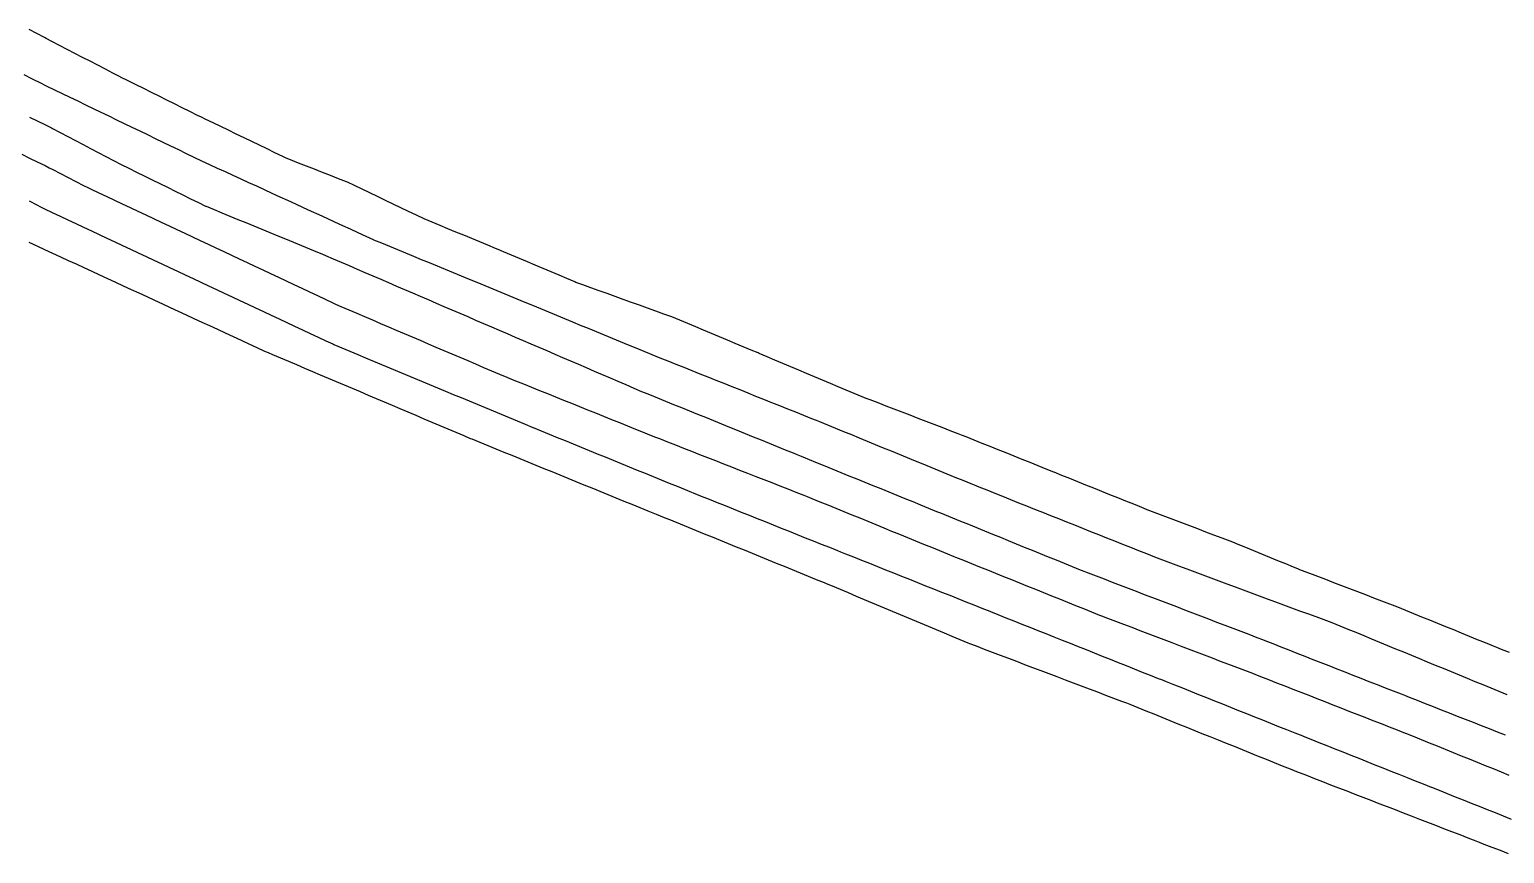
# Model space of a CAD drawing. Extents: x 6451167 to 6455043, y 1871096 to 1873438.
# Drawn here: x 6453105.2 to 6453547.7, y 1871560.5 to 1871807.7 of the extents above; entities that cross this region are included whole.
import ezdxf

# ---------------------------------------------------------------- set-up
doc = ezdxf.new("R2010")
doc.units = 0
doc.header["$LTSCALE"] = 100
doc.header["$MEASUREMENT"] = 0
doc.layers.add('seg003', color=1, linetype='CONTINUOUS')

msp = doc.modelspace()

# ---------------------------------------------------------------- linework, layer by layer
at = {"layer": 'seg003'}
for points in [[(6453549.19, 1871620.8), (6453546.79, 1871621.75), (6453545.41, 1871622.3), (6453544.4, 1871622.71), (6453542.01, 1871623.68), (6453539.62, 1871624.65), (6453537.24, 1871625.62), (6453534.85, 1871626.59), (6453532.46, 1871627.57), (6453530.07, 1871628.54), (6453527.68, 1871629.51), (6453525.3, 1871630.48), (6453522.91, 1871631.45), (6453520.52, 1871632.43), (6453518.13, 1871633.4), (6453515.74, 1871634.37), (6453514.86, 1871634.73), (6453513.34, 1871635.31), (6453510.93, 1871636.23), (6453508.53, 1871637.15), (6453506.12, 1871638.07), (6453503.71, 1871638.99), (6453501.3, 1871639.91), (6453498.89, 1871640.83), (6453496.48, 1871641.75), (6453494.08, 1871642.67), (6453491.67, 1871643.59), (6453489.26, 1871644.51), (6453486.85, 1871645.43), (6453485.2, 1871646.07), (6453484.45, 1871646.37), (6453482.07, 1871647.36), (6453479.68, 1871648.34), (6453477.3, 1871649.32), (6453474.91, 1871650.3), (6453472.53, 1871651.28), (6453470.15, 1871652.26), (6453467.76, 1871653.25), (6453466.18, 1871653.9), (6453465.37, 1871654.21), (6453462.96, 1871655.12), (6453460.55, 1871656.03), (6453458.14, 1871656.95), (6453455.73, 1871657.86), (6453453.32, 1871658.78), (6453450.9, 1871659.69), (6453448.49, 1871660.6), (6453446.08, 1871661.52), (6453443.67, 1871662.43), (6453441.26, 1871663.35), (6453440.54, 1871663.62), (6453438.86, 1871664.29), (6453436.47, 1871665.26), (6453434.08, 1871666.22), (6453431.69, 1871667.18), (6453429.3, 1871668.15), (6453426.91, 1871669.11), (6453424.51, 1871670.07), (6453422.12, 1871671.04), (6453419.73, 1871672), (6453417.34, 1871672.96), (6453414.95, 1871673.93), (6453412.56, 1871674.89), (6453412.5, 1871674.91), (6453410.16, 1871675.85), (6453407.77, 1871676.81), (6453405.38, 1871677.77), (6453402.99, 1871678.74), (6453400.6, 1871679.7), (6453398.2, 1871680.66), (6453395.81, 1871681.62), (6453393.42, 1871682.58), (6453391.03, 1871683.55), (6453388.64, 1871684.51), (6453386.24, 1871685.47), (6453384.82, 1871686.04), (6453383.84, 1871686.42), (6453381.44, 1871687.34), (6453379.03, 1871688.26), (6453376.62, 1871689.19), (6453374.22, 1871690.11), (6453371.81, 1871691.04), (6453369.4, 1871691.96), (6453367, 1871692.88), (6453364.59, 1871693.81), (6453362.18, 1871694.73), (6453359.78, 1871695.66), (6453357.37, 1871696.58), (6453356.24, 1871697.01), (6453354.98, 1871697.54), (6453352.6, 1871698.54), (6453350.22, 1871699.54), (6453347.85, 1871700.54), (6453345.47, 1871701.54), (6453343.09, 1871702.54), (6453340.72, 1871703.54), (6453338.34, 1871704.54), (6453335.96, 1871705.54), (6453333.59, 1871706.54), (6453331.21, 1871707.54), (6453328.83, 1871708.54), (6453326.46, 1871709.54), (6453324.08, 1871710.54), (6453323.82, 1871710.65), (6453321.7, 1871711.53), (6453319.33, 1871712.53), (6453316.95, 1871713.53), (6453314.57, 1871714.53), (6453312.19, 1871715.53), (6453309.82, 1871716.53), (6453307.44, 1871717.52), (6453305.06, 1871718.52), (6453302.69, 1871719.52), (6453300.31, 1871720.52), (6453299.12, 1871721.02), (6453297.91, 1871721.46), (6453295.48, 1871722.33), (6453293.06, 1871723.2), (6453290.63, 1871724.08), (6453288.2, 1871724.95), (6453285.78, 1871725.82), (6453283.35, 1871726.7), (6453280.93, 1871727.57), (6453278.5, 1871728.44), (6453276.08, 1871729.32), (6453273.65, 1871730.19), (6453271.22, 1871731.07), (6453269.09, 1871731.83), (6453268.81, 1871731.95), (6453266.43, 1871732.96), (6453264.06, 1871733.97), (6453261.68, 1871734.97), (6453259.31, 1871735.98), (6453256.94, 1871736.98), (6453254.56, 1871737.99), (6453252.19, 1871739), (6453249.81, 1871740), (6453247.44, 1871741.01), (6453245.84, 1871741.68), (6453245.06, 1871742), (6453242.68, 1871742.99), (6453240.3, 1871743.97), (6453237.91, 1871744.95), (6453235.53, 1871745.94), (6453233.14, 1871746.92), (6453230.76, 1871747.9), (6453228.38, 1871748.89), (6453225.99, 1871749.87), (6453223.61, 1871750.85), (6453223.58, 1871750.87), (6453221.29, 1871751.97), (6453218.96, 1871753.08), (6453216.64, 1871754.2), (6453214.31, 1871755.31), (6453211.99, 1871756.43), (6453209.66, 1871757.54), (6453207.34, 1871758.65), (6453205.01, 1871759.77), (6453202.69, 1871760.88), (6453200.64, 1871761.86), (6453200.35, 1871761.98), (6453197.95, 1871762.92), (6453195.55, 1871763.86), (6453193.15, 1871764.8), (6453190.75, 1871765.74), (6453188.35, 1871766.68), (6453185.95, 1871767.62), (6453183.55, 1871768.57), (6453182.24, 1871769.08), (6453181.19, 1871769.59), (6453178.86, 1871770.71), (6453176.54, 1871771.83), (6453174.22, 1871772.95), (6453171.9, 1871774.07), (6453169.57, 1871775.19), (6453167.25, 1871776.31), (6453164.93, 1871777.43), (6453162.61, 1871778.54), (6453160.28, 1871779.66), (6453157.96, 1871780.78), (6453156.81, 1871781.34), (6453155.65, 1871781.92), (6453153.34, 1871783.06), (6453151.03, 1871784.21), (6453148.72, 1871785.35), (6453146.41, 1871786.5), (6453144.1, 1871787.65), (6453141.79, 1871788.79), (6453139.48, 1871789.94), (6453137.17, 1871791.08), (6453134.86, 1871792.23), (6453132.55, 1871793.38), (6453132.42, 1871793.44), (6453130.26, 1871794.56), (6453127.97, 1871795.75), (6453125.68, 1871796.94), (6453123.4, 1871798.13), (6453121.11, 1871799.32), (6453118.82, 1871800.5), (6453116.53, 1871801.69), (6453114.24, 1871802.88), (6453111.96, 1871804.07), (6453110.17, 1871805), (6453109.67, 1871805.26), (6453107.39, 1871806.46), (6453105.11, 1871807.67)], [(6453103.5, 1871794.22), (6453105.77, 1871793), (6453106.61, 1871792.54), (6453108.07, 1871791.83), (6453110.39, 1871790.71), (6453112.72, 1871789.59), (6453115.04, 1871788.47), (6453117.36, 1871787.35), (6453119.69, 1871786.23), (6453122.01, 1871785.1), (6453124.33, 1871783.98), (6453126.66, 1871782.86), (6453128.98, 1871781.74), (6453131.3, 1871780.62), (6453133.63, 1871779.5), (6453135.95, 1871778.38), (6453138.27, 1871777.25), (6453140.59, 1871776.13), (6453142.92, 1871775.01), (6453145.24, 1871773.89), (6453147.56, 1871772.77), (6453149.89, 1871771.65), (6453152.21, 1871770.52), (6453154.53, 1871769.4), (6453156.8, 1871768.31), (6453156.86, 1871768.28), (6453159.2, 1871767.21), (6453161.55, 1871766.13), (6453163.89, 1871765.06), (6453166.24, 1871763.98), (6453168.58, 1871762.91), (6453170.93, 1871761.83), (6453173.27, 1871760.76), (6453175.62, 1871759.68), (6453177.96, 1871758.61), (6453180.31, 1871757.53), (6453182.65, 1871756.46), (6453185, 1871755.38), (6453187.34, 1871754.31), (6453189.69, 1871753.23), (6453192.03, 1871752.16), (6453194.38, 1871751.08), (6453196.72, 1871750.01), (6453199.07, 1871748.93), (6453201.41, 1871747.86), (6453203.76, 1871746.78), (6453206.1, 1871745.7), (6453208.32, 1871744.69), (6453208.45, 1871744.63), (6453210.84, 1871743.65), (6453213.22, 1871742.67), (6453215.6, 1871741.68), (6453217.99, 1871740.7), (6453220.37, 1871739.71), (6453222.76, 1871738.73), (6453225.14, 1871737.74), (6453227.53, 1871736.76), (6453229.91, 1871735.78), (6453232.3, 1871734.79), (6453234.68, 1871733.81), (6453237.07, 1871732.82), (6453239.45, 1871731.84), (6453241.83, 1871730.85), (6453244.22, 1871729.87), (6453246.6, 1871728.89), (6453248.99, 1871727.9), (6453251.37, 1871726.92), (6453253.76, 1871725.93), (6453256.14, 1871724.95), (6453258.53, 1871723.96), (6453260.91, 1871722.98), (6453263.3, 1871721.99), (6453265.68, 1871721.01), (6453268.06, 1871720.03), (6453270.45, 1871719.04), (6453272.83, 1871718.06), (6453275.22, 1871717.07), (6453277.6, 1871716.09), (6453279.99, 1871715.1), (6453282.37, 1871714.12), (6453284.76, 1871713.14), (6453287.14, 1871712.15), (6453289.53, 1871711.17), (6453291.18, 1871710.48), (6453291.91, 1871710.19), (6453294.31, 1871709.23), (6453296.7, 1871708.28), (6453299.1, 1871707.32), (6453301.5, 1871706.36), (6453303.89, 1871705.4), (6453306.29, 1871704.44), (6453308.68, 1871703.49), (6453311.08, 1871702.53), (6453313.47, 1871701.57), (6453315.87, 1871700.61), (6453318.26, 1871699.66), (6453320.66, 1871698.7), (6453323.05, 1871697.74), (6453325.45, 1871696.78), (6453327.85, 1871695.83), (6453330.24, 1871694.87), (6453332.64, 1871693.91), (6453335.03, 1871692.95), (6453337.43, 1871692), (6453339.82, 1871691.04), (6453341.19, 1871690.49), (6453342.21, 1871690.07), (6453344.6, 1871689.09), (6453346.99, 1871688.12), (6453349.38, 1871687.14), (6453351.76, 1871686.16), (6453354.15, 1871685.18), (6453356.54, 1871684.21), (6453358.93, 1871683.23), (6453361.31, 1871682.25), (6453363.7, 1871681.27), (6453366.09, 1871680.29), (6453368.47, 1871679.32), (6453370.86, 1871678.34), (6453373.25, 1871677.36), (6453375.64, 1871676.38), (6453378.02, 1871675.41), (6453380.41, 1871674.43), (6453382.8, 1871673.45), (6453385.19, 1871672.47), (6453387.57, 1871671.5), (6453388.64, 1871671.06), (6453389.97, 1871670.53), (6453392.36, 1871669.58), (6453394.76, 1871668.62), (6453397.15, 1871667.66), (6453399.55, 1871666.71), (6453401.95, 1871665.75), (6453404.34, 1871664.8), (6453406.74, 1871663.84), (6453409.14, 1871662.89), (6453411.53, 1871661.93), (6453413.93, 1871660.98), (6453416.32, 1871660.02), (6453418.72, 1871659.07), (6453421.12, 1871658.11), (6453423.51, 1871657.15), (6453425.91, 1871656.2), (6453428.31, 1871655.24), (6453430.7, 1871654.29), (6453433.1, 1871653.33), (6453435.5, 1871652.38), (6453437.89, 1871651.42), (6453440.29, 1871650.47), (6453442.68, 1871649.51), (6453442.73, 1871649.49), (6453445.1, 1871648.61), (6453447.52, 1871647.72), (6453449.94, 1871646.82), (6453452.36, 1871645.92), (6453454.78, 1871645.02), (6453457.2, 1871644.13), (6453459.61, 1871643.23), (6453462.03, 1871642.33), (6453464.45, 1871641.44), (6453466.87, 1871640.54), (6453469.29, 1871639.64), (6453471.71, 1871638.75), (6453474.13, 1871637.85), (6453476.55, 1871636.95), (6453478.97, 1871636.05), (6453481.38, 1871635.16), (6453483.8, 1871634.26), (6453486.22, 1871633.36), (6453488.64, 1871632.47), (6453491.06, 1871631.57), (6453493.48, 1871630.67), (6453495.9, 1871629.78), (6453497.1, 1871629.33), (6453498.3, 1871628.84), (6453500.68, 1871627.85), (6453503.07, 1871626.87), (6453505.46, 1871625.89), (6453507.84, 1871624.91), (6453510.23, 1871623.93), (6453512.61, 1871622.95), (6453515, 1871621.96), (6453517.38, 1871620.98), (6453519.77, 1871620), (6453522.16, 1871619.02), (6453524.54, 1871618.04), (6453526.93, 1871617.06), (6453529.31, 1871616.07), (6453531.7, 1871615.09), (6453534.08, 1871614.11), (6453536.47, 1871613.13), (6453538.85, 1871612.15), (6453541.24, 1871611.17), (6453543.63, 1871610.18), (6453546.01, 1871609.2), (6453548.4, 1871608.22)], [(6453105.17, 1871781.37), (6453107.5, 1871780.26), (6453109.83, 1871779.14), (6453111.82, 1871778.19), (6453112.15, 1871778.02), (6453114.43, 1871776.81), (6453116.71, 1871775.6), (6453118.99, 1871774.39), (6453121.27, 1871773.17), (6453123.55, 1871771.96), (6453125.83, 1871770.75), (6453128.11, 1871769.54), (6453130.39, 1871768.33), (6453130.4, 1871768.33), (6453132.71, 1871767.19), (6453135.02, 1871766.05), (6453137.34, 1871764.91), (6453139.66, 1871763.77), (6453141.97, 1871762.63), (6453144.29, 1871761.49), (6453146.6, 1871760.35), (6453148.92, 1871759.21), (6453151.24, 1871758.07), (6453153.55, 1871756.93), (6453155.87, 1871755.79), (6453158.02, 1871754.73), (6453158.19, 1871754.66), (6453160.58, 1871753.68), (6453162.96, 1871752.7), (6453165.35, 1871751.71), (6453167.74, 1871750.73), (6453170.13, 1871749.75), (6453172.51, 1871748.77), (6453174.9, 1871747.78), (6453177.29, 1871746.8), (6453179.67, 1871745.82), (6453182.06, 1871744.84), (6453184.45, 1871743.85), (6453186.83, 1871742.87), (6453189.22, 1871741.89), (6453191.61, 1871740.91), (6453192.91, 1871740.37), (6453193.99, 1871739.91), (6453196.36, 1871738.89), (6453198.73, 1871737.87), (6453201.1, 1871736.85), (6453203.47, 1871735.83), (6453205.85, 1871734.81), (6453208.22, 1871733.79), (6453210.59, 1871732.77), (6453212.96, 1871731.75), (6453215.33, 1871730.73), (6453217.7, 1871729.71), (6453220.08, 1871728.69), (6453222.45, 1871727.67), (6453224.82, 1871726.65), (6453227.19, 1871725.63), (6453229.56, 1871724.61), (6453231.93, 1871723.59), (6453234.3, 1871722.57), (6453236.68, 1871721.55), (6453239.05, 1871720.53), (6453241.42, 1871719.51), (6453243.79, 1871718.49), (6453246.16, 1871717.47), (6453248.53, 1871716.46), (6453250.9, 1871715.44), (6453253.28, 1871714.42), (6453255.65, 1871713.4), (6453258.02, 1871712.38), (6453260.39, 1871711.36), (6453262.76, 1871710.34), (6453265.13, 1871709.32), (6453267.51, 1871708.3), (6453269.88, 1871707.28), (6453272.25, 1871706.26), (6453274.62, 1871705.24), (6453276.99, 1871704.22), (6453279.36, 1871703.2), (6453281.73, 1871702.18), (6453284.11, 1871701.16), (6453286.48, 1871700.14), (6453288.82, 1871699.13), (6453288.85, 1871699.12), (6453291.24, 1871698.15), (6453293.63, 1871697.18), (6453296.02, 1871696.21), (6453298.42, 1871695.24), (6453300.81, 1871694.26), (6453303.2, 1871693.29), (6453305.59, 1871692.32), (6453307.98, 1871691.35), (6453310.37, 1871690.38), (6453312.77, 1871689.41), (6453315.16, 1871688.44), (6453317.55, 1871687.46), (6453319.94, 1871686.49), (6453322.33, 1871685.52), (6453324.72, 1871684.55), (6453327.12, 1871683.58), (6453329.51, 1871682.61), (6453331.9, 1871681.64), (6453334.29, 1871680.66), (6453335.23, 1871680.28), (6453336.68, 1871679.69), (6453339.07, 1871678.72), (6453341.46, 1871677.75), (6453343.85, 1871676.77), (6453346.25, 1871675.8), (6453348.64, 1871674.83), (6453351.03, 1871673.85), (6453353.42, 1871672.88), (6453355.81, 1871671.91), (6453358.2, 1871670.94), (6453360.59, 1871669.96), (6453362.98, 1871668.99), (6453365.37, 1871668.02), (6453367.76, 1871667.04), (6453370.16, 1871666.07), (6453372.55, 1871665.1), (6453374.94, 1871664.13), (6453377.33, 1871663.15), (6453378.49, 1871662.68), (6453379.72, 1871662.18), (6453382.11, 1871661.21), (6453384.5, 1871660.23), (6453386.89, 1871659.26), (6453389.28, 1871658.29), (6453391.68, 1871657.32), (6453394.07, 1871656.34), (6453396.46, 1871655.37), (6453398.85, 1871654.4), (6453401.24, 1871653.42), (6453403.63, 1871652.45), (6453406.02, 1871651.48), (6453408.41, 1871650.5), (6453410.8, 1871649.53), (6453413.19, 1871648.56), (6453415.59, 1871647.59), (6453417.98, 1871646.61), (6453420.37, 1871645.64), (6453420.73, 1871645.49), (6453422.78, 1871644.71), (6453425.19, 1871643.79), (6453427.6, 1871642.87), (6453430.01, 1871641.94), (6453432.42, 1871641.02), (6453434.83, 1871640.1), (6453437.24, 1871639.18), (6453439.65, 1871638.26), (6453442.07, 1871637.34), (6453444.48, 1871636.41), (6453446.89, 1871635.49), (6453449.3, 1871634.57), (6453451.71, 1871633.65), (6453454.12, 1871632.73), (6453456.53, 1871631.8), (6453458.94, 1871630.88), (6453461.35, 1871629.96), (6453463.77, 1871629.04), (6453466.18, 1871628.12), (6453468.59, 1871627.19), (6453471, 1871626.27), (6453473.41, 1871625.35), (6453475.14, 1871624.69), (6453475.82, 1871624.42), (6453478.22, 1871623.48), (6453480.62, 1871622.53), (6453483.03, 1871621.59), (6453485.43, 1871620.65), (6453487.83, 1871619.7), (6453490.24, 1871618.76), (6453492.64, 1871617.82), (6453495.04, 1871616.87), (6453497.44, 1871615.93), (6453499.85, 1871614.98), (6453502.25, 1871614.04), (6453504.65, 1871613.1), (6453507.05, 1871612.15), (6453509.46, 1871611.21), (6453511.86, 1871610.26), (6453514.26, 1871609.32), (6453516.66, 1871608.38), (6453517.69, 1871607.98), (6453519.07, 1871607.43), (6453521.47, 1871606.49), (6453523.87, 1871605.55), (6453526.28, 1871604.6), (6453528.68, 1871603.66), (6453531.08, 1871602.71), (6453533.48, 1871601.77), (6453535.89, 1871600.83), (6453538.29, 1871599.88), (6453540.69, 1871598.94), (6453543.09, 1871598), (6453545.5, 1871597.05), (6453547.9, 1871596.11)], [(6453102.91, 1871770.25), (6453105.23, 1871769.11), (6453107.55, 1871767.97), (6453109.87, 1871766.83), (6453111.11, 1871766.22), (6453112.18, 1871765.67), (6453114.48, 1871764.49), (6453116.78, 1871763.3), (6453119.08, 1871762.12), (6453121.38, 1871760.93), (6453122.72, 1871760.24), (6453123.7, 1871759.79), (6453126.04, 1871758.68), (6453128.38, 1871757.58), (6453130.72, 1871756.48), (6453133.06, 1871755.38), (6453135.4, 1871754.28), (6453137.74, 1871753.18), (6453140.08, 1871752.08), (6453142.42, 1871750.98), (6453144.76, 1871749.88), (6453147.1, 1871748.78), (6453149.44, 1871747.68), (6453151.78, 1871746.58), (6453154.12, 1871745.48), (6453156.46, 1871744.37), (6453158.8, 1871743.27), (6453161.14, 1871742.17), (6453163.48, 1871741.07), (6453165.82, 1871739.97), (6453168.16, 1871738.87), (6453170.5, 1871737.77), (6453172.84, 1871736.67), (6453175.19, 1871735.57), (6453177.53, 1871734.47), (6453179.87, 1871733.37), (6453182.21, 1871732.27), (6453184.55, 1871731.17), (6453186.89, 1871730.07), (6453189.23, 1871728.96), (6453191.57, 1871727.86), (6453193.91, 1871726.76), (6453196.25, 1871725.66), (6453196.97, 1871725.32), (6453198.62, 1871724.62), (6453200.99, 1871723.6), (6453203.37, 1871722.59), (6453205.75, 1871721.57), (6453208.13, 1871720.56), (6453210.51, 1871719.54), (6453212.89, 1871718.52), (6453215.26, 1871717.51), (6453217.64, 1871716.49), (6453220.02, 1871715.48), (6453222.4, 1871714.46), (6453224.78, 1871713.44), (6453227.16, 1871712.43), (6453229.54, 1871711.41), (6453231.91, 1871710.4), (6453234.29, 1871709.38), (6453236.67, 1871708.36), (6453239.05, 1871707.35), (6453241.43, 1871706.33), (6453243.81, 1871705.32), (6453246.18, 1871704.3), (6453248.41, 1871703.35), (6453248.56, 1871703.29), (6453250.96, 1871702.32), (6453253.36, 1871701.36), (6453255.76, 1871700.39), (6453258.16, 1871699.43), (6453260.56, 1871698.46), (6453262.96, 1871697.5), (6453265.36, 1871696.53), (6453267.76, 1871695.57), (6453270.16, 1871694.6), (6453272.56, 1871693.64), (6453274.96, 1871692.67), (6453277.36, 1871691.7), (6453279.76, 1871690.74), (6453282.16, 1871689.77), (6453284.56, 1871688.81), (6453286.96, 1871687.84), (6453289.35, 1871686.88), (6453291.75, 1871685.91), (6453293, 1871685.41), (6453294.16, 1871684.96), (6453296.57, 1871684.02), (6453298.97, 1871683.07), (6453301.38, 1871682.13), (6453303.79, 1871681.19), (6453306.2, 1871680.24), (6453308.61, 1871679.3), (6453311.02, 1871678.36), (6453313.42, 1871677.42), (6453315.83, 1871676.47), (6453318.24, 1871675.53), (6453320.65, 1871674.59), (6453323.06, 1871673.64), (6453325.47, 1871672.7), (6453327.88, 1871671.76), (6453330.28, 1871670.82), (6453332.69, 1871669.87), (6453335.1, 1871668.93), (6453337.51, 1871667.99), (6453338.48, 1871667.61), (6453339.91, 1871667.02), (6453342.3, 1871666.05), (6453344.7, 1871665.07), (6453347.09, 1871664.09), (6453349.49, 1871663.11), (6453351.88, 1871662.14), (6453354.27, 1871661.16), (6453356.67, 1871660.18), (6453359.06, 1871659.2), (6453361.46, 1871658.22), (6453363.85, 1871657.25), (6453366.25, 1871656.27), (6453368.64, 1871655.29), (6453371.04, 1871654.31), (6453373.43, 1871653.33), (6453375.82, 1871652.36), (6453378.22, 1871651.38), (6453380.61, 1871650.4), (6453382.51, 1871649.63), (6453383.01, 1871649.43), (6453385.41, 1871648.46), (6453387.81, 1871647.5), (6453390.21, 1871646.53), (6453392.61, 1871645.57), (6453395.01, 1871644.6), (6453397.41, 1871643.64), (6453399.81, 1871642.67), (6453402.21, 1871641.71), (6453404.61, 1871640.74), (6453407.01, 1871639.78), (6453409.4, 1871638.81), (6453411.8, 1871637.85), (6453414.2, 1871636.89), (6453416.6, 1871635.92), (6453419, 1871634.96), (6453421.4, 1871633.99), (6453423.8, 1871633.03), (6453426.2, 1871632.06), (6453426.78, 1871631.83), (6453428.62, 1871631.13), (6453431.03, 1871630.21), (6453433.45, 1871629.29), (6453435.87, 1871628.37), (6453438.28, 1871627.45), (6453440.7, 1871626.53), (6453443.12, 1871625.61), (6453445.54, 1871624.69), (6453447.95, 1871623.77), (6453450.37, 1871622.85), (6453452.79, 1871621.93), (6453455.2, 1871621.01), (6453457.62, 1871620.09), (6453460.04, 1871619.17), (6453462.45, 1871618.25), (6453464.87, 1871617.33), (6453467.29, 1871616.41), (6453469.71, 1871615.49), (6453472.12, 1871614.57), (6453472.84, 1871614.29), (6453474.53, 1871613.63), (6453476.94, 1871612.69), (6453479.35, 1871611.74), (6453481.76, 1871610.8), (6453484.17, 1871609.86), (6453486.58, 1871608.92), (6453488.99, 1871607.98), (6453491.39, 1871607.03), (6453493.8, 1871606.09), (6453496.21, 1871605.15), (6453498.62, 1871604.21), (6453501.03, 1871603.26), (6453503.44, 1871602.32), (6453505.85, 1871601.38), (6453508.25, 1871600.44), (6453510.66, 1871599.49), (6453513.07, 1871598.55), (6453515.48, 1871597.61), (6453517.89, 1871596.67), (6453518.01, 1871596.62), (6453520.29, 1871595.7), (6453522.68, 1871594.73), (6453525.08, 1871593.76), (6453527.48, 1871592.79), (6453529.87, 1871591.82), (6453532.27, 1871590.85), (6453534.67, 1871589.87), (6453537.07, 1871588.9), (6453539.46, 1871587.93), (6453541.86, 1871586.96), (6453544.26, 1871585.99), (6453546.66, 1871585.02), (6453549.05, 1871584.05)], [(6453105.08, 1871756.28), (6453107.38, 1871755.08), (6453108.55, 1871754.47), (6453109.7, 1871753.93), (6453112.05, 1871752.83), (6453114.39, 1871751.73), (6453116.74, 1871750.63), (6453119.08, 1871749.53), (6453121.43, 1871748.42), (6453123.77, 1871747.32), (6453126.12, 1871746.22), (6453128.46, 1871745.12), (6453130.81, 1871744.02), (6453133.16, 1871742.92), (6453135.5, 1871741.82), (6453137.85, 1871740.72), (6453140.19, 1871739.62), (6453142.54, 1871738.52), (6453144.88, 1871737.42), (6453147.23, 1871736.32), (6453149.58, 1871735.22), (6453151.92, 1871734.12), (6453154.27, 1871733.02), (6453156.61, 1871731.92), (6453158.96, 1871730.82), (6453161.3, 1871729.72), (6453163.65, 1871728.62), (6453166, 1871727.52), (6453168.34, 1871726.42), (6453170.69, 1871725.32), (6453173.03, 1871724.22), (6453175.38, 1871723.11), (6453177.72, 1871722.01), (6453180.07, 1871720.91), (6453182.42, 1871719.81), (6453184.76, 1871718.71), (6453187.11, 1871717.61), (6453189.45, 1871716.51), (6453191.8, 1871715.41), (6453194.14, 1871714.31), (6453196.2, 1871713.35), (6453196.49, 1871713.22), (6453198.89, 1871712.22), (6453201.28, 1871711.23), (6453203.67, 1871710.23), (6453206.06, 1871709.23), (6453208.45, 1871708.23), (6453210.84, 1871707.23), (6453213.23, 1871706.23), (6453215.62, 1871705.23), (6453218.01, 1871704.24), (6453220.4, 1871703.24), (6453222.79, 1871702.24), (6453225.18, 1871701.24), (6453227.58, 1871700.24), (6453229.97, 1871699.24), (6453232.36, 1871698.24), (6453234.75, 1871697.25), (6453237.14, 1871696.25), (6453239.53, 1871695.25), (6453241.92, 1871694.25), (6453244.31, 1871693.25), (6453246.7, 1871692.25), (6453249.09, 1871691.25), (6453251.48, 1871690.26), (6453253.87, 1871689.26), (6453256.19, 1871688.29), (6453256.26, 1871688.26), (6453258.66, 1871687.28), (6453261.06, 1871686.3), (6453263.46, 1871685.33), (6453265.86, 1871684.35), (6453268.26, 1871683.37), (6453270.66, 1871682.39), (6453273.06, 1871681.42), (6453275.46, 1871680.44), (6453277.86, 1871679.46), (6453280.26, 1871678.48), (6453282.66, 1871677.51), (6453285.06, 1871676.53), (6453287.46, 1871675.55), (6453289.86, 1871674.57), (6453292.26, 1871673.6), (6453294.66, 1871672.62), (6453297.06, 1871671.64), (6453299.46, 1871670.67), (6453301.86, 1871669.69), (6453303.29, 1871669.1), (6453304.26, 1871668.72), (6453306.66, 1871667.75), (6453309.07, 1871666.79), (6453311.47, 1871665.83), (6453313.88, 1871664.87), (6453316.29, 1871663.91), (6453318.69, 1871662.94), (6453321.1, 1871661.98), (6453323.5, 1871661.02), (6453325.91, 1871660.06), (6453328.32, 1871659.1), (6453330.72, 1871658.13), (6453333.13, 1871657.17), (6453335.53, 1871656.21), (6453337.94, 1871655.25), (6453340.34, 1871654.29), (6453342.75, 1871653.32), (6453345.16, 1871652.36), (6453347.56, 1871651.4), (6453348.46, 1871651.04), (6453349.97, 1871650.44), (6453352.37, 1871649.48), (6453354.78, 1871648.52), (6453357.19, 1871647.56), (6453359.6, 1871646.6), (6453362, 1871645.65), (6453364.41, 1871644.69), (6453366.82, 1871643.73), (6453369.22, 1871642.77), (6453371.63, 1871641.81), (6453374.04, 1871640.85), (6453376.45, 1871639.89), (6453378.85, 1871638.93), (6453381.26, 1871637.98), (6453383.67, 1871637.02), (6453386.07, 1871636.06), (6453388.48, 1871635.1), (6453390.89, 1871634.14), (6453393.29, 1871633.18), (6453393.54, 1871633.08), (6453395.7, 1871632.22), (6453398.11, 1871631.26), (6453400.52, 1871630.31), (6453402.92, 1871629.35), (6453405.33, 1871628.39), (6453407.74, 1871627.43), (6453410.14, 1871626.47), (6453412.55, 1871625.51), (6453414.96, 1871624.55), (6453417.36, 1871623.59), (6453419.77, 1871622.63), (6453422.18, 1871621.68), (6453424.59, 1871620.72), (6453426.99, 1871619.76), (6453429.4, 1871618.8), (6453431.81, 1871617.84), (6453434.21, 1871616.88), (6453436.62, 1871615.92), (6453439.03, 1871614.96), (6453441.43, 1871614.01), (6453443.84, 1871613.05), (6453444.79, 1871612.67), (6453446.25, 1871612.09), (6453448.66, 1871611.13), (6453451.06, 1871610.17), (6453453.47, 1871609.21), (6453455.88, 1871608.25), (6453458.28, 1871607.29), (6453460.69, 1871606.34), (6453463.1, 1871605.38), (6453465.51, 1871604.42), (6453467.91, 1871603.46), (6453470.32, 1871602.5), (6453472.73, 1871601.54), (6453475.13, 1871600.58), (6453477.54, 1871599.62), (6453479.95, 1871598.66), (6453482.35, 1871597.71), (6453484.76, 1871596.75), (6453487.17, 1871595.79), (6453487.32, 1871595.73), (6453489.58, 1871594.83), (6453491.98, 1871593.87), (6453494.39, 1871592.91), (6453496.8, 1871591.95), (6453499.2, 1871590.99), (6453501.61, 1871590.04), (6453504.02, 1871589.08), (6453506.42, 1871588.12), (6453508.83, 1871587.16), (6453511.24, 1871586.2), (6453513.65, 1871585.24), (6453516.05, 1871584.28), (6453518.46, 1871583.32), (6453520.87, 1871582.37), (6453523.27, 1871581.41), (6453525.68, 1871580.45), (6453525.77, 1871580.41), (6453528.09, 1871579.49), (6453530.5, 1871578.53), (6453532.9, 1871577.57), (6453535.31, 1871576.61), (6453537.72, 1871575.65), (6453540.12, 1871574.69), (6453542.53, 1871573.74), (6453544.94, 1871572.78), (6453547.34, 1871571.82), (6453549.75, 1871570.86)], [(6453105.04, 1871743.87), (6453107.39, 1871742.78), (6453109.75, 1871741.69), (6453112.11, 1871740.6), (6453114.47, 1871739.52), (6453116.82, 1871738.43), (6453119.18, 1871737.34), (6453121.54, 1871736.25), (6453123.89, 1871735.17), (6453126.25, 1871734.08), (6453128.61, 1871732.99), (6453130.97, 1871731.9), (6453133.32, 1871730.82), (6453135.68, 1871729.73), (6453138.04, 1871728.64), (6453140.39, 1871727.55), (6453142.75, 1871726.47), (6453145.11, 1871725.38), (6453147.46, 1871724.29), (6453149.82, 1871723.21), (6453152.18, 1871722.12), (6453154.54, 1871721.03), (6453156.89, 1871719.94), (6453159.25, 1871718.86), (6453161.61, 1871717.77), (6453163.96, 1871716.68), (6453166.32, 1871715.59), (6453168.68, 1871714.51), (6453171.04, 1871713.42), (6453173.39, 1871712.33), (6453175.75, 1871711.24), (6453176.78, 1871710.77), (6453178.13, 1871710.2), (6453180.52, 1871709.18), (6453182.9, 1871708.17), (6453185.29, 1871707.16), (6453187.68, 1871706.14), (6453190.07, 1871705.13), (6453192.46, 1871704.11), (6453194.85, 1871703.1), (6453197.24, 1871702.09), (6453199.63, 1871701.07), (6453202.02, 1871700.06), (6453204.41, 1871699.05), (6453206.8, 1871698.03), (6453209.19, 1871697.02), (6453211.58, 1871696), (6453213.97, 1871694.99), (6453216.36, 1871693.98), (6453218.75, 1871692.96), (6453221.14, 1871691.95), (6453223.53, 1871690.93), (6453225.92, 1871689.92), (6453228.31, 1871688.91), (6453230.7, 1871687.89), (6453233.09, 1871686.88), (6453235.48, 1871685.87), (6453237.41, 1871685.04), (6453237.87, 1871684.86), (6453240.27, 1871683.88), (6453242.68, 1871682.9), (6453245.08, 1871681.92), (6453247.48, 1871680.94), (6453249.89, 1871679.96), (6453252.29, 1871678.98), (6453254.7, 1871678), (6453257.1, 1871677.02), (6453259.5, 1871676.04), (6453261.91, 1871675.06), (6453264.31, 1871674.08), (6453266.72, 1871673.1), (6453269.12, 1871672.12), (6453271.52, 1871671.14), (6453273.93, 1871670.16), (6453276.33, 1871669.18), (6453278.73, 1871668.2), (6453281.14, 1871667.22), (6453283.54, 1871666.24), (6453285.95, 1871665.26), (6453288.35, 1871664.28), (6453290.75, 1871663.3), (6453293.16, 1871662.32), (6453295.56, 1871661.34), (6453297.97, 1871660.36), (6453298.16, 1871660.28), (6453300.37, 1871659.38), (6453302.77, 1871658.41), (6453305.18, 1871657.43), (6453307.58, 1871656.45), (6453309.99, 1871655.47), (6453312.39, 1871654.49), (6453314.8, 1871653.51), (6453317.2, 1871652.54), (6453319.6, 1871651.56), (6453322.01, 1871650.58), (6453324.41, 1871649.6), (6453326.82, 1871648.62), (6453329.22, 1871647.64), (6453331.63, 1871646.67), (6453334.03, 1871645.69), (6453336.44, 1871644.71), (6453338.84, 1871643.73), (6453341.24, 1871642.75), (6453343.65, 1871641.77), (6453344.19, 1871641.55), (6453346.05, 1871640.78), (6453348.44, 1871639.77), (6453350.83, 1871638.77), (6453353.23, 1871637.76), (6453355.62, 1871636.76), (6453358.01, 1871635.75), (6453360.41, 1871634.75), (6453362.8, 1871633.75), (6453365.19, 1871632.74), (6453367.59, 1871631.74), (6453369.98, 1871630.73), (6453372.38, 1871629.73), (6453374.77, 1871628.72), (6453377.16, 1871627.72), (6453379.56, 1871626.71), (6453381.95, 1871625.71), (6453384.34, 1871624.71), (6453386.74, 1871623.7), (6453387.21, 1871623.5), (6453389.16, 1871622.77), (6453391.59, 1871621.85), (6453394.01, 1871620.93), (6453396.44, 1871620.01), (6453398.87, 1871619.09), (6453401.3, 1871618.17), (6453403.72, 1871617.25), (6453406.15, 1871616.33), (6453408.58, 1871615.41), (6453411.01, 1871614.49), (6453413.43, 1871613.57), (6453415.86, 1871612.65), (6453418.29, 1871611.73), (6453420.72, 1871610.81), (6453423.14, 1871609.89), (6453425.57, 1871608.97), (6453428, 1871608.05), (6453430.43, 1871607.13), (6453432.85, 1871606.21), (6453434.3, 1871605.67), (6453435.27, 1871605.28), (6453437.68, 1871604.31), (6453440.09, 1871603.34), (6453442.5, 1871602.37), (6453444.91, 1871601.4), (6453447.31, 1871600.43), (6453449.72, 1871599.46), (6453452.13, 1871598.49), (6453454.54, 1871597.52), (6453456.95, 1871596.55), (6453459.35, 1871595.58), (6453461.76, 1871594.62), (6453464.17, 1871593.65), (6453466.58, 1871592.68), (6453468.99, 1871591.71), (6453471.4, 1871590.74), (6453473.8, 1871589.77), (6453476.21, 1871588.8), (6453478.62, 1871587.83), (6453481.03, 1871586.86), (6453483.44, 1871585.89), (6453485.84, 1871584.92), (6453486.38, 1871584.71), (6453488.26, 1871583.98), (6453490.68, 1871583.04), (6453493.1, 1871582.11), (6453495.53, 1871581.17), (6453497.95, 1871580.23), (6453500.37, 1871579.3), (6453502.79, 1871578.36), (6453505.21, 1871577.42), (6453507.63, 1871576.49), (6453510.05, 1871575.55), (6453512.47, 1871574.61), (6453514.89, 1871573.68), (6453517.31, 1871572.74), (6453519.73, 1871571.8), (6453522.16, 1871570.87), (6453524.58, 1871569.93), (6453527, 1871568.99), (6453529.42, 1871568.05), (6453531.84, 1871567.12), (6453534.26, 1871566.18), (6453536.68, 1871565.24), (6453539.1, 1871564.31), (6453540.11, 1871563.92), (6453541.52, 1871563.37), (6453543.94, 1871562.42), (6453546.36, 1871561.48), (6453548.77, 1871560.53)]]:
    msp.add_lwpolyline(points, dxfattribs=at)

doc.saveas('drawing.dxf')
